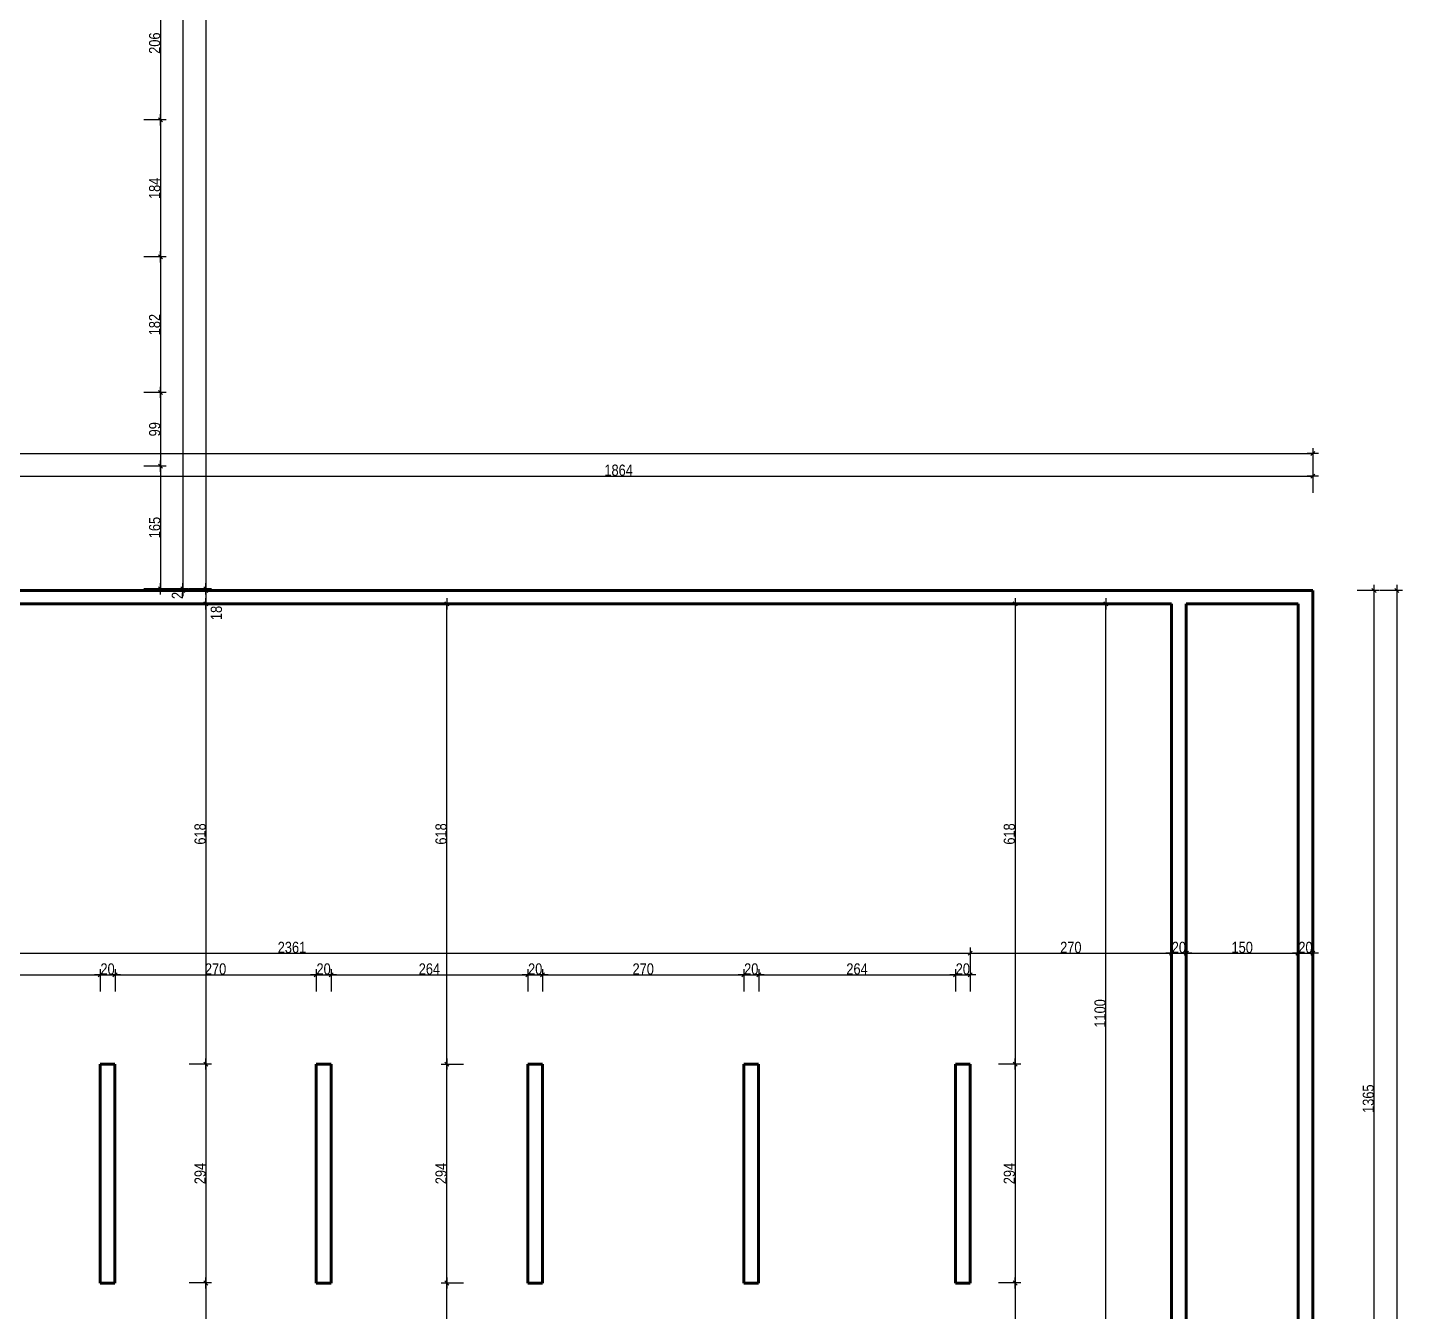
# Model space of a CAD drawing. Header units: centimetres. Extents: x -4990 to 114398, y -61489 to -12305.
# Drawn here: x 42560 to 44406, y -39986 to -38262 of the extents above; entities that cross this region are included whole.
import ezdxf

# ---------------------------------------------------------------- set-up
doc = ezdxf.new("R2010")
doc.units = ezdxf.units.CM
doc.header["$LTSCALE"] = 0.5
doc.layers.get('DEFPOINTS').update_dxf_attribs({"linetype": 'CONTINUOUS'})
doc.layers.add('01_cote_gen', color=4, linetype='CONTINUOUS')
doc.layers.add('AA_COTES', color=2, linetype='CONTINUOUS')
doc.layers.add('01_murs_coup', color=5, linetype='CONTINUOUS', lineweight=60)
doc.styles.add('STYLE2', font='ARIALN.TTF')
doc.dimstyles.new('JB50', dxfattribs={"dimscale": 0.1, "dimtxt": 150, "dimasz": 15, "dimexe": 0.1, "dimexo": 0.1, "dimgap": 0.09, "dimtad": 1, "dimdec": 1, "dimdsep": 46, "dimtxsty": 'STYLE2', "dimblk1": 'BOND_G', "dimblk2": 'BOND_D', "dimsah": 1, "dimcen": 1.5, "dimdle": 0.01, "dimse1": 1, "dimse2": 1, "dimclrd": 4, "dimclre": 2, "dimclrt": 6, "dimazin": 2, "dimtfac": 2.333333, "dimtdec": 1, "dimtix": 1, "dimtmove": 2, "dimatfit": 3, "dimldrblk": 'BOND_G', "dimfxl": 1, "dimtolj": 1, "dimtzin": 0, "dimarcsym": 0})

# ---------------------------------------------------------------- blocks, each defined once
blk = doc.blocks.new('BOND_G')
at = {"layer": 'AA_COTES', "color": 0}
for p, q in [((0, -5), (0, 15)), ((5, 0), (-5, 0)), ((1.8, 1.8), (-1.8, -1.8))]:
    blk.add_line(p, q, dxfattribs=at)
blk = doc.blocks.new('BOND_D')
at = {"layer": 'AA_COTES', "color": 0}
for p, q in [((5, 0), (-5, 0)), ((-1.8, -1.8), (1.8, 1.8)), ((0, 5), (0, -15))]:
    blk.add_line(p, q, dxfattribs=at)
blk = doc.blocks.new('*D2674')
at = {"layer": '01_cote_gen', "color": 4, "lineweight": -2, "transparency": 16777216}
blk.add_line((42799.9, -36329.1), (42799.9, -39014), dxfattribs=at)
at = {"layer": 'DEFPOINTS', "color": 0}
for p in [(42710.4, -36327.6), (42710.7, -39015.5), (42799.9, -39015.5)]:
    blk.add_point(p, dxfattribs=at)
at = {"layer": '01_cote_gen', "color": 4, "lineweight": -2, "transparency": 16777216, "xscale": 1.5, "yscale": 1.5, "zscale": 1.5}
for name, p, rotation in [('BOND_G', (42799.9, -36327.6), 90), ('BOND_D', (42799.9, -39015.5), 270)]:
    blk.add_blockref(name, p, dxfattribs=dict(at, rotation=rotation))
at = {"layer": '01_cote_gen', "color": 6, "transparency": 16777216, "insert": (42792.2, -37671.6), "char_height": 15, "attachment_point": 5, "rotation": 90, "style": 'STYLE2'}
blk.add_mtext('\\A1;2688', dxfattribs=at)
blk = doc.blocks.new('*D2716')
at = {"layer": '01_cote_gen', "color": 4, "lineweight": -2, "transparency": 16777216}
blk.add_line((42769.1, -36826.1), (42769.1, -39014), dxfattribs=at)
at = {"layer": 'DEFPOINTS', "color": 0}
for p in [(42729.9, -36824.6), (42710.5, -39015.5), (42769.1, -39015.5)]:
    blk.add_point(p, dxfattribs=at)
at = {"layer": '01_cote_gen', "color": 4, "lineweight": -2, "transparency": 16777216, "xscale": 1.5, "yscale": 1.5, "zscale": 1.5}
for name, p, rotation in [('BOND_G', (42769.1, -36824.6), 90), ('BOND_D', (42769.1, -39015.5), 270)]:
    blk.add_blockref(name, p, dxfattribs=dict(at, rotation=rotation))
at = {"layer": '01_cote_gen', "color": 6, "transparency": 16777216, "insert": (42761.5, -37920.1), "char_height": 15, "attachment_point": 5, "rotation": 90, "style": 'STYLE2'}
blk.add_mtext('\\A1;2191', dxfattribs=at)
blk = doc.blocks.new('*D2727')
at = {"layer": '01_cote_gen', "color": 4, "lineweight": -2, "transparency": 16777216}
blk.add_line((42738.9, -38181.1), (42738.9, -38384.1), dxfattribs=at)
at = {"layer": 'DEFPOINTS', "color": 0}
for p in [(42710.4, -38179.6), (42710.4, -38385.6), (42738.9, -38385.6)]:
    blk.add_point(p, dxfattribs=at)
at = {"layer": '01_cote_gen', "color": 4, "lineweight": -2, "transparency": 16777216, "xscale": 1.5, "yscale": 1.5, "zscale": 1.5}
for name, p, rotation in [('BOND_G', (42738.9, -38179.6), 90), ('BOND_D', (42738.9, -38385.6), 270)]:
    blk.add_blockref(name, p, dxfattribs=dict(at, rotation=rotation))
at = {"layer": '01_cote_gen', "color": 6, "transparency": 16777216, "insert": (42731.2, -38282.6), "char_height": 15, "attachment_point": 5, "rotation": 90, "style": 'STYLE2'}
blk.add_mtext('\\A1;206', dxfattribs=at)
blk = doc.blocks.new('*D2728')
at = {"layer": '01_cote_gen', "color": 4, "lineweight": -2, "transparency": 16777216}
blk.add_line((42738.9, -38387.1), (42738.9, -38568.1), dxfattribs=at)
at = {"layer": 'DEFPOINTS', "color": 0}
for p in [(42710.4, -38385.6), (42710.4, -38569.6), (42738.9, -38569.6)]:
    blk.add_point(p, dxfattribs=at)
at = {"layer": '01_cote_gen', "color": 4, "lineweight": -2, "transparency": 16777216, "xscale": 1.5, "yscale": 1.5, "zscale": 1.5}
for name, p, rotation in [('BOND_G', (42738.9, -38385.6), 90), ('BOND_D', (42738.9, -38569.6), 270)]:
    blk.add_blockref(name, p, dxfattribs=dict(at, rotation=rotation))
at = {"layer": '01_cote_gen', "color": 6, "transparency": 16777216, "insert": (42731.2, -38477.6), "char_height": 15, "attachment_point": 5, "rotation": 90, "style": 'STYLE2'}
blk.add_mtext('\\A1;184', dxfattribs=at)
blk = doc.blocks.new('*D2729')
at = {"layer": '01_cote_gen', "color": 4, "lineweight": -2, "transparency": 16777216}
blk.add_line((42738.9, -38571.1), (42738.9, -38750.1), dxfattribs=at)
at = {"layer": 'DEFPOINTS', "color": 0}
for p in [(42710.4, -38569.6), (42710.4, -38751.6), (42738.9, -38751.6)]:
    blk.add_point(p, dxfattribs=at)
at = {"layer": '01_cote_gen', "color": 4, "lineweight": -2, "transparency": 16777216, "xscale": 1.5, "yscale": 1.5, "zscale": 1.5}
for name, p, rotation in [('BOND_G', (42738.9, -38569.6), 90), ('BOND_D', (42738.9, -38751.6), 270)]:
    blk.add_blockref(name, p, dxfattribs=dict(at, rotation=rotation))
at = {"layer": '01_cote_gen', "color": 6, "transparency": 16777216, "insert": (42731.2, -38660.6), "char_height": 15, "attachment_point": 5, "rotation": 90, "style": 'STYLE2'}
blk.add_mtext('\\A1;182', dxfattribs=at)
blk = doc.blocks.new('*D2730')
at = {"layer": '01_cote_gen', "color": 4, "lineweight": -2, "transparency": 16777216}
blk.add_line((42738.9, -38753.1), (42738.9, -38849.1), dxfattribs=at)
at = {"layer": 'DEFPOINTS', "color": 0}
for p in [(42710.4, -38751.6), (42710.4, -38850.6), (42738.9, -38850.6)]:
    blk.add_point(p, dxfattribs=at)
at = {"layer": '01_cote_gen', "color": 4, "lineweight": -2, "transparency": 16777216, "xscale": 1.5, "yscale": 1.5, "zscale": 1.5}
for name, p, rotation in [('BOND_G', (42738.9, -38751.6), 90), ('BOND_D', (42738.9, -38850.6), 270)]:
    blk.add_blockref(name, p, dxfattribs=dict(at, rotation=rotation))
at = {"layer": '01_cote_gen', "color": 6, "transparency": 16777216, "insert": (42731.2, -38801.1), "char_height": 15, "attachment_point": 5, "rotation": 90, "style": 'STYLE2'}
blk.add_mtext('\\A1;99', dxfattribs=at)
blk = doc.blocks.new('*D2731')
at = {"layer": '01_cote_gen', "color": 4, "lineweight": -2, "transparency": 16777216}
blk.add_line((42738.9, -38852.1), (42738.9, -39014), dxfattribs=at)
at = {"layer": 'DEFPOINTS', "color": 0}
for p in [(42710.4, -38850.6), (42710.5, -39015.5), (42738.9, -39015.5)]:
    blk.add_point(p, dxfattribs=at)
at = {"layer": '01_cote_gen', "color": 4, "lineweight": -2, "transparency": 16777216, "xscale": 1.5, "yscale": 1.5, "zscale": 1.5}
for name, p, rotation in [('BOND_G', (42738.9, -38850.6), 90), ('BOND_D', (42738.9, -39015.5), 270)]:
    blk.add_blockref(name, p, dxfattribs=dict(at, rotation=rotation))
at = {"layer": '01_cote_gen', "color": 6, "transparency": 16777216, "insert": (42731.2, -38933.1), "char_height": 15, "attachment_point": 5, "rotation": 90, "style": 'STYLE2'}
blk.add_mtext('\\A1;165', dxfattribs=at)
blk = doc.blocks.new('*D2834')
at = {"layer": '01_cote_gen', "color": 4, "lineweight": -2, "transparency": 16777216}
blk.add_line((42423.4, -38863.9), (44284.3, -38863.9), dxfattribs=at)
at = {"layer": 'DEFPOINTS', "color": 0}
for p in [(44285.8, -38863.9), (42421.9, -38885.7), (44285.8, -39017.6)]:
    blk.add_point(p, dxfattribs=at)
at = {"layer": '01_cote_gen', "color": 4, "lineweight": -2, "transparency": 16777216, "xscale": 1.5, "yscale": 1.5, "zscale": 1.5, "rotation": 180}
blk.add_blockref('BOND_G', (42421.9, -38863.9), dxfattribs=at)
at = {"layer": '01_cote_gen', "color": 4, "lineweight": -2, "transparency": 16777216, "xscale": 1.5, "yscale": 1.5, "zscale": 1.5}
blk.add_blockref('BOND_D', (44285.8, -38863.9), dxfattribs=at)
at = {"layer": '01_cote_gen', "color": 6, "transparency": 16777216, "insert": (43353.9, -38856.2), "char_height": 15, "attachment_point": 5, "style": 'STYLE2'}
blk.add_mtext('\\A1;1864', dxfattribs=at)
blk = doc.blocks.new('*D2835')
at = {"layer": '01_cote_gen', "color": 4, "lineweight": -2, "transparency": 16777216}
blk.add_line((39963.4, -38833.8), (44284.3, -38833.8), dxfattribs=at)
at = {"layer": 'DEFPOINTS', "color": 0}
for p in [(44285.8, -38833.8), (39961.9, -38856.4), (44285.8, -38856.4)]:
    blk.add_point(p, dxfattribs=at)
at = {"layer": '01_cote_gen', "color": 4, "lineweight": -2, "transparency": 16777216, "xscale": 1.5, "yscale": 1.5, "zscale": 1.5, "rotation": 180}
blk.add_blockref('BOND_G', (39961.9, -38833.8), dxfattribs=at)
at = {"layer": '01_cote_gen', "color": 4, "lineweight": -2, "transparency": 16777216, "xscale": 1.5, "yscale": 1.5, "zscale": 1.5}
blk.add_blockref('BOND_D', (44285.8, -38833.8), dxfattribs=at)
at = {"layer": '01_cote_gen', "color": 6, "transparency": 16777216, "insert": (42123.9, -38826.1), "char_height": 15, "attachment_point": 5, "style": 'STYLE2'}
blk.add_mtext('\\A1;4324', dxfattribs=at)
blk = doc.blocks.new('*D2854')
at = {"layer": '01_cote_gen', "color": 4, "lineweight": -2, "transparency": 16777216}
blk.add_line((42389.4, -39533.7), (42656.4, -39533.7), dxfattribs=at)
at = {"layer": 'DEFPOINTS', "color": 0}
for p in [(42657.9, -39533.7), (42387.9, -39554.8), (42657.9, -39555.6)]:
    blk.add_point(p, dxfattribs=at)
at = {"layer": '01_cote_gen', "color": 4, "lineweight": -2, "transparency": 16777216, "xscale": 1.5, "yscale": 1.5, "zscale": 1.5, "rotation": 180}
blk.add_blockref('BOND_G', (42387.9, -39533.7), dxfattribs=at)
at = {"layer": '01_cote_gen', "color": 4, "lineweight": -2, "transparency": 16777216, "xscale": 1.5, "yscale": 1.5, "zscale": 1.5}
blk.add_blockref('BOND_D', (42657.9, -39533.7), dxfattribs=at)
at = {"layer": '01_cote_gen', "color": 6, "transparency": 16777216, "insert": (42522.9, -39526), "char_height": 15, "attachment_point": 5, "style": 'STYLE2'}
blk.add_mtext('\\A1;270', dxfattribs=at)
blk = doc.blocks.new('*D2855')
at = {"layer": '01_cote_gen', "color": 4, "lineweight": -2, "transparency": 16777216}
blk.add_line((42659.4, -39533.7), (42676.4, -39533.7), dxfattribs=at)
at = {"layer": 'DEFPOINTS', "color": 0}
for p in [(42677.9, -39533.7), (42657.9, -39555.6), (42677.9, -39555.6)]:
    blk.add_point(p, dxfattribs=at)
at = {"layer": '01_cote_gen', "color": 4, "lineweight": -2, "transparency": 16777216, "xscale": 1.5, "yscale": 1.5, "zscale": 1.5, "rotation": 180}
blk.add_blockref('BOND_G', (42657.9, -39533.7), dxfattribs=at)
at = {"layer": '01_cote_gen', "color": 4, "lineweight": -2, "transparency": 16777216, "xscale": 1.5, "yscale": 1.5, "zscale": 1.5}
blk.add_blockref('BOND_D', (42677.9, -39533.7), dxfattribs=at)
at = {"layer": '01_cote_gen', "color": 6, "transparency": 16777216, "insert": (42667.9, -39526), "char_height": 15, "attachment_point": 5, "style": 'STYLE2'}
blk.add_mtext('\\A1;20', dxfattribs=at)
blk = doc.blocks.new('*D2856')
at = {"layer": '01_cote_gen', "color": 4, "lineweight": -2, "transparency": 16777216}
blk.add_line((42679.4, -39533.7), (42946.4, -39533.7), dxfattribs=at)
at = {"layer": 'DEFPOINTS', "color": 0}
for p in [(42947.9, -39533.7), (42677.9, -39555.6), (42947.9, -39555.6)]:
    blk.add_point(p, dxfattribs=at)
at = {"layer": '01_cote_gen', "color": 4, "lineweight": -2, "transparency": 16777216, "xscale": 1.5, "yscale": 1.5, "zscale": 1.5, "rotation": 180}
blk.add_blockref('BOND_G', (42677.9, -39533.7), dxfattribs=at)
at = {"layer": '01_cote_gen', "color": 4, "lineweight": -2, "transparency": 16777216, "xscale": 1.5, "yscale": 1.5, "zscale": 1.5}
blk.add_blockref('BOND_D', (42947.9, -39533.7), dxfattribs=at)
at = {"layer": '01_cote_gen', "color": 6, "transparency": 16777216, "insert": (42812.9, -39526), "char_height": 15, "attachment_point": 5, "style": 'STYLE2'}
blk.add_mtext('\\A1;270', dxfattribs=at)
blk = doc.blocks.new('*D2857')
at = {"layer": '01_cote_gen', "color": 4, "lineweight": -2, "transparency": 16777216}
blk.add_line((42949.4, -39533.7), (42966.4, -39533.7), dxfattribs=at)
at = {"layer": 'DEFPOINTS', "color": 0}
for p in [(42967.9, -39533.7), (42947.9, -39555.6), (42967.9, -39555.1)]:
    blk.add_point(p, dxfattribs=at)
at = {"layer": '01_cote_gen', "color": 4, "lineweight": -2, "transparency": 16777216, "xscale": 1.5, "yscale": 1.5, "zscale": 1.5, "rotation": 180}
blk.add_blockref('BOND_G', (42947.9, -39533.7), dxfattribs=at)
at = {"layer": '01_cote_gen', "color": 4, "lineweight": -2, "transparency": 16777216, "xscale": 1.5, "yscale": 1.5, "zscale": 1.5}
blk.add_blockref('BOND_D', (42967.9, -39533.7), dxfattribs=at)
at = {"layer": '01_cote_gen', "color": 6, "transparency": 16777216, "insert": (42957.9, -39526), "char_height": 15, "attachment_point": 5, "style": 'STYLE2'}
blk.add_mtext('\\A1;20', dxfattribs=at)
blk = doc.blocks.new('*D2858')
at = {"layer": '01_cote_gen', "color": 4, "lineweight": -2, "transparency": 16777216}
blk.add_line((42969.4, -39533.7), (43230.4, -39533.7), dxfattribs=at)
at = {"layer": 'DEFPOINTS', "color": 0}
for p in [(43231.9, -39533.7), (42967.9, -39555.1), (43231.9, -39554.9)]:
    blk.add_point(p, dxfattribs=at)
at = {"layer": '01_cote_gen', "color": 4, "lineweight": -2, "transparency": 16777216, "xscale": 1.5, "yscale": 1.5, "zscale": 1.5, "rotation": 180}
blk.add_blockref('BOND_G', (42967.9, -39533.7), dxfattribs=at)
at = {"layer": '01_cote_gen', "color": 4, "lineweight": -2, "transparency": 16777216, "xscale": 1.5, "yscale": 1.5, "zscale": 1.5}
blk.add_blockref('BOND_D', (43231.9, -39533.7), dxfattribs=at)
at = {"layer": '01_cote_gen', "color": 6, "transparency": 16777216, "insert": (43099.9, -39526), "char_height": 15, "attachment_point": 5, "style": 'STYLE2'}
blk.add_mtext('\\A1;264', dxfattribs=at)
blk = doc.blocks.new('*D2859')
at = {"layer": '01_cote_gen', "color": 4, "lineweight": -2, "transparency": 16777216}
blk.add_line((43233.4, -39533.7), (43250.4, -39533.7), dxfattribs=at)
at = {"layer": 'DEFPOINTS', "color": 0}
for p in [(43251.9, -39533.7), (43231.9, -39554.9), (43251.9, -39554.9)]:
    blk.add_point(p, dxfattribs=at)
at = {"layer": '01_cote_gen', "color": 4, "lineweight": -2, "transparency": 16777216, "xscale": 1.5, "yscale": 1.5, "zscale": 1.5, "rotation": 180}
blk.add_blockref('BOND_G', (43231.9, -39533.7), dxfattribs=at)
at = {"layer": '01_cote_gen', "color": 4, "lineweight": -2, "transparency": 16777216, "xscale": 1.5, "yscale": 1.5, "zscale": 1.5}
blk.add_blockref('BOND_D', (43251.9, -39533.7), dxfattribs=at)
at = {"layer": '01_cote_gen', "color": 6, "transparency": 16777216, "insert": (43241.9, -39526), "char_height": 15, "attachment_point": 5, "style": 'STYLE2'}
blk.add_mtext('\\A1;20', dxfattribs=at)
blk = doc.blocks.new('*D2860')
at = {"layer": '01_cote_gen', "color": 4, "lineweight": -2, "transparency": 16777216}
blk.add_line((43253.4, -39533.7), (43520.4, -39533.7), dxfattribs=at)
at = {"layer": 'DEFPOINTS', "color": 0}
for p in [(43521.9, -39533.7), (43251.9, -39554.9), (43521.9, -39555.1)]:
    blk.add_point(p, dxfattribs=at)
at = {"layer": '01_cote_gen', "color": 4, "lineweight": -2, "transparency": 16777216, "xscale": 1.5, "yscale": 1.5, "zscale": 1.5, "rotation": 180}
blk.add_blockref('BOND_G', (43251.9, -39533.7), dxfattribs=at)
at = {"layer": '01_cote_gen', "color": 4, "lineweight": -2, "transparency": 16777216, "xscale": 1.5, "yscale": 1.5, "zscale": 1.5}
blk.add_blockref('BOND_D', (43521.9, -39533.7), dxfattribs=at)
at = {"layer": '01_cote_gen', "color": 6, "transparency": 16777216, "insert": (43386.9, -39526), "char_height": 15, "attachment_point": 5, "style": 'STYLE2'}
blk.add_mtext('\\A1;270', dxfattribs=at)
blk = doc.blocks.new('*D2861')
at = {"layer": '01_cote_gen', "color": 4, "lineweight": -2, "transparency": 16777216}
blk.add_line((43523.4, -39533.7), (43540.4, -39533.7), dxfattribs=at)
at = {"layer": 'DEFPOINTS', "color": 0}
for p in [(43541.9, -39533.7), (43521.9, -39555.1), (43541.9, -39555.1)]:
    blk.add_point(p, dxfattribs=at)
at = {"layer": '01_cote_gen', "color": 4, "lineweight": -2, "transparency": 16777216, "xscale": 1.5, "yscale": 1.5, "zscale": 1.5, "rotation": 180}
blk.add_blockref('BOND_G', (43521.9, -39533.7), dxfattribs=at)
at = {"layer": '01_cote_gen', "color": 4, "lineweight": -2, "transparency": 16777216, "xscale": 1.5, "yscale": 1.5, "zscale": 1.5}
blk.add_blockref('BOND_D', (43541.9, -39533.7), dxfattribs=at)
at = {"layer": '01_cote_gen', "color": 6, "transparency": 16777216, "insert": (43531.9, -39526), "char_height": 15, "attachment_point": 5, "style": 'STYLE2'}
blk.add_mtext('\\A1;20', dxfattribs=at)
blk = doc.blocks.new('*D2862')
at = {"layer": '01_cote_gen', "color": 4, "lineweight": -2, "transparency": 16777216}
blk.add_line((43543.4, -39533.7), (43804.4, -39533.7), dxfattribs=at)
at = {"layer": 'DEFPOINTS', "color": 0}
for p in [(43805.9, -39533.7), (43541.9, -39555.1), (43805.9, -39555.2)]:
    blk.add_point(p, dxfattribs=at)
at = {"layer": '01_cote_gen', "color": 4, "lineweight": -2, "transparency": 16777216, "xscale": 1.5, "yscale": 1.5, "zscale": 1.5, "rotation": 180}
blk.add_blockref('BOND_G', (43541.9, -39533.7), dxfattribs=at)
at = {"layer": '01_cote_gen', "color": 4, "lineweight": -2, "transparency": 16777216, "xscale": 1.5, "yscale": 1.5, "zscale": 1.5}
blk.add_blockref('BOND_D', (43805.9, -39533.7), dxfattribs=at)
at = {"layer": '01_cote_gen', "color": 6, "transparency": 16777216, "insert": (43673.9, -39526), "char_height": 15, "attachment_point": 5, "style": 'STYLE2'}
blk.add_mtext('\\A1;264', dxfattribs=at)
blk = doc.blocks.new('*D2863')
at = {"layer": '01_cote_gen', "color": 4, "lineweight": -2, "transparency": 16777216}
blk.add_line((43807.4, -39533.7), (43824.4, -39533.7), dxfattribs=at)
at = {"layer": 'DEFPOINTS', "color": 0}
for p in [(43825.9, -39533.7), (43805.9, -39555.2), (43825.9, -39555.2)]:
    blk.add_point(p, dxfattribs=at)
at = {"layer": '01_cote_gen', "color": 4, "lineweight": -2, "transparency": 16777216, "xscale": 1.5, "yscale": 1.5, "zscale": 1.5, "rotation": 180}
blk.add_blockref('BOND_G', (43805.9, -39533.7), dxfattribs=at)
at = {"layer": '01_cote_gen', "color": 4, "lineweight": -2, "transparency": 16777216, "xscale": 1.5, "yscale": 1.5, "zscale": 1.5}
blk.add_blockref('BOND_D', (43825.9, -39533.7), dxfattribs=at)
at = {"layer": '01_cote_gen', "color": 6, "transparency": 16777216, "insert": (43815.9, -39526), "char_height": 15, "attachment_point": 5, "style": 'STYLE2'}
blk.add_mtext('\\A1;20', dxfattribs=at)
blk = doc.blocks.new('*D2864')
at = {"layer": '01_cote_gen', "color": 4, "lineweight": -2, "transparency": 16777216}
blk.add_line((43827.4, -39504.7), (44094.4, -39504.7), dxfattribs=at)
at = {"layer": 'DEFPOINTS', "color": 0}
for p in [(44095.9, -39504.7), (44095.9, -39544.2), (43825.9, -39653.4)]:
    blk.add_point(p, dxfattribs=at)
at = {"layer": '01_cote_gen', "color": 4, "lineweight": -2, "transparency": 16777216, "xscale": 1.5, "yscale": 1.5, "zscale": 1.5, "rotation": 180}
blk.add_blockref('BOND_G', (43825.9, -39504.7), dxfattribs=at)
at = {"layer": '01_cote_gen', "color": 4, "lineweight": -2, "transparency": 16777216, "xscale": 1.5, "yscale": 1.5, "zscale": 1.5}
blk.add_blockref('BOND_D', (44095.9, -39504.7), dxfattribs=at)
at = {"layer": '01_cote_gen', "color": 6, "transparency": 16777216, "insert": (43960.9, -39497), "char_height": 15, "attachment_point": 5, "style": 'STYLE2'}
blk.add_mtext('\\A1;270', dxfattribs=at)
blk = doc.blocks.new('*D2865')
at = {"layer": '01_cote_gen', "color": 4, "lineweight": -2, "transparency": 16777216}
blk.add_line((44097.4, -39504.7), (44114.4, -39504.7), dxfattribs=at)
at = {"layer": 'DEFPOINTS', "color": 0}
for p in [(44115.9, -39504.7), (44095.9, -39544.2), (44115.9, -39544.2)]:
    blk.add_point(p, dxfattribs=at)
at = {"layer": '01_cote_gen', "color": 4, "lineweight": -2, "transparency": 16777216, "xscale": 1.5, "yscale": 1.5, "zscale": 1.5, "rotation": 180}
blk.add_blockref('BOND_G', (44095.9, -39504.7), dxfattribs=at)
at = {"layer": '01_cote_gen', "color": 4, "lineweight": -2, "transparency": 16777216, "xscale": 1.5, "yscale": 1.5, "zscale": 1.5}
blk.add_blockref('BOND_D', (44115.9, -39504.7), dxfattribs=at)
at = {"layer": '01_cote_gen', "color": 6, "transparency": 16777216, "insert": (44105.9, -39497), "char_height": 15, "attachment_point": 5, "style": 'STYLE2'}
blk.add_mtext('\\A1;20', dxfattribs=at)
blk = doc.blocks.new('*D2866')
at = {"layer": '01_cote_gen', "color": 4, "lineweight": -2, "transparency": 16777216}
blk.add_line((44117.4, -39504.7), (44264.3, -39504.7), dxfattribs=at)
at = {"layer": 'DEFPOINTS', "color": 0}
for p in [(44265.8, -39504.7), (44115.9, -39544.2), (44265.8, -39544.2)]:
    blk.add_point(p, dxfattribs=at)
at = {"layer": '01_cote_gen', "color": 4, "lineweight": -2, "transparency": 16777216, "xscale": 1.5, "yscale": 1.5, "zscale": 1.5, "rotation": 180}
blk.add_blockref('BOND_G', (44115.9, -39504.7), dxfattribs=at)
at = {"layer": '01_cote_gen', "color": 4, "lineweight": -2, "transparency": 16777216, "xscale": 1.5, "yscale": 1.5, "zscale": 1.5}
blk.add_blockref('BOND_D', (44265.8, -39504.7), dxfattribs=at)
at = {"layer": '01_cote_gen', "color": 6, "transparency": 16777216, "insert": (44190.9, -39497), "char_height": 15, "attachment_point": 5, "style": 'STYLE2'}
blk.add_mtext('\\A1;150', dxfattribs=at)
blk = doc.blocks.new('*D2867')
at = {"layer": '01_cote_gen', "color": 4, "lineweight": -2, "transparency": 16777216}
blk.add_line((44267.3, -39504.7), (44284.3, -39504.7), dxfattribs=at)
at = {"layer": 'DEFPOINTS', "color": 0}
for p in [(44285.8, -39504.7), (44265.8, -39544.2), (44285.8, -39544.2)]:
    blk.add_point(p, dxfattribs=at)
at = {"layer": '01_cote_gen', "color": 4, "lineweight": -2, "transparency": 16777216, "xscale": 1.5, "yscale": 1.5, "zscale": 1.5, "rotation": 180}
blk.add_blockref('BOND_G', (44265.8, -39504.7), dxfattribs=at)
at = {"layer": '01_cote_gen', "color": 4, "lineweight": -2, "transparency": 16777216, "xscale": 1.5, "yscale": 1.5, "zscale": 1.5}
blk.add_blockref('BOND_D', (44285.8, -39504.7), dxfattribs=at)
at = {"layer": '01_cote_gen', "color": 6, "transparency": 16777216, "insert": (44275.8, -39497), "char_height": 15, "attachment_point": 5, "style": 'STYLE2'}
blk.add_mtext('\\A1;20', dxfattribs=at)
blk = doc.blocks.new('*D2871')
at = {"layer": '01_cote_gen', "color": 4, "lineweight": -2, "transparency": 16777216}
blk.add_line((41736.4, -39504.7), (44094.4, -39504.7), dxfattribs=at)
at = {"layer": 'DEFPOINTS', "color": 0}
for p in [(41734.9, -39465.9), (44095.9, -39465.9), (44095.9, -39504.7)]:
    blk.add_point(p, dxfattribs=at)
at = {"layer": '01_cote_gen', "color": 4, "lineweight": -2, "transparency": 16777216, "xscale": 1.5, "yscale": 1.5, "zscale": 1.5, "rotation": 180}
blk.add_blockref('BOND_G', (41734.9, -39504.7), dxfattribs=at)
at = {"layer": '01_cote_gen', "color": 4, "lineweight": -2, "transparency": 16777216, "xscale": 1.5, "yscale": 1.5, "zscale": 1.5}
blk.add_blockref('BOND_D', (44095.9, -39504.7), dxfattribs=at)
at = {"layer": '01_cote_gen', "color": 6, "transparency": 16777216, "insert": (42915.4, -39497), "char_height": 15, "attachment_point": 5, "style": 'STYLE2'}
blk.add_mtext('\\A1;2361', dxfattribs=at)
blk = doc.blocks.new('*D2968')
at = {"layer": '01_cote_gen', "color": 4, "lineweight": -2, "transparency": 16777216}
blk.add_line((44367.8, -39019.1), (44367.8, -40381.1), dxfattribs=at)
at = {"layer": 'DEFPOINTS', "color": 0}
for p in [(44285.8, -39017.6), (44285.8, -40382.6), (44367.8, -40382.6)]:
    blk.add_point(p, dxfattribs=at)
at = {"layer": '01_cote_gen', "color": 4, "lineweight": -2, "transparency": 16777216, "xscale": 1.5, "yscale": 1.5, "zscale": 1.5}
for name, p, rotation in [('BOND_G', (44367.8, -39017.6), 90), ('BOND_D', (44367.8, -40382.6), 270)]:
    blk.add_blockref(name, p, dxfattribs=dict(at, rotation=rotation))
at = {"layer": '01_cote_gen', "color": 6, "transparency": 16777216, "insert": (44360.2, -39700.1), "char_height": 15, "attachment_point": 5, "rotation": 90, "style": 'STYLE2'}
blk.add_mtext('\\A1;1365', dxfattribs=at)
blk = doc.blocks.new('*D2970')
at = {"layer": '01_cote_gen', "color": 4, "lineweight": -2, "transparency": 16777216}
blk.add_line((44398.6, -39019.1), (44398.6, -41232.1), dxfattribs=at)
at = {"layer": 'DEFPOINTS', "color": 0}
for p in [(44196.2, -39017.6), (44345.3, -41233.6), (44398.6, -41233.6)]:
    blk.add_point(p, dxfattribs=at)
at = {"layer": '01_cote_gen', "color": 4, "lineweight": -2, "transparency": 16777216, "xscale": 1.5, "yscale": 1.5, "zscale": 1.5}
for name, p, rotation in [('BOND_G', (44398.6, -39017.6), 90), ('BOND_D', (44398.6, -41233.6), 270)]:
    blk.add_blockref(name, p, dxfattribs=dict(at, rotation=rotation))
at = {"layer": '01_cote_gen', "color": 6, "transparency": 16777216, "insert": (44390.9, -40125.6), "char_height": 15, "attachment_point": 5, "rotation": 90, "style": 'STYLE2'}
blk.add_mtext('\\A1;2216', dxfattribs=at)
blk = doc.blocks.new('*D3021')
at = {"layer": '01_cote_gen', "color": 4, "lineweight": -2, "transparency": 16777216}
blk.add_line((42799.9, -39019.1), (42799.9, -39034.1), dxfattribs=at)
at = {"layer": 'DEFPOINTS', "color": 0}
for p in [(42910.8, -39017.6), (42799.9, -39035.6), (42910.8, -39035.6)]:
    blk.add_point(p, dxfattribs=at)
at = {"layer": '01_cote_gen', "color": 4, "lineweight": -2, "transparency": 16777216, "xscale": 1.5, "yscale": 1.5, "zscale": 1.5}
for name, p, rotation in [('BOND_G', (42799.9, -39017.6), 90), ('BOND_D', (42799.9, -39035.6), 270)]:
    blk.add_blockref(name, p, dxfattribs=dict(at, rotation=rotation))
at = {"layer": '01_cote_gen', "color": 6, "transparency": 16777216, "insert": (42814, -39047.8), "char_height": 15, "attachment_point": 5, "rotation": 90, "style": 'STYLE2'}
blk.add_mtext('\\A1;18', dxfattribs=at)
blk = doc.blocks.new('*D3022')
at = {"layer": '01_cote_gen', "color": 4, "lineweight": -2, "transparency": 16777216}
for p, q in [((42769.1, -39014.1), (42769.1, -39012.6)), ((42769.1, -39015.6), (42769.1, -39017.6)), ((42769.1, -39019.1), (42769.1, -39020.6))]:
    blk.add_line(p, q, dxfattribs=at)
at = {"layer": 'DEFPOINTS', "color": 0}
for p in [(42421.9, -39015.6), (42421.9, -39017.6), (42769.1, -39017.6)]:
    blk.add_point(p, dxfattribs=at)
at = {"layer": '01_cote_gen', "color": 4, "lineweight": -2, "transparency": 16777216, "xscale": 1.5, "yscale": 1.5, "zscale": 1.5}
for name, p, rotation in [('BOND_G', (42769.1, -39015.6), 270), ('BOND_D', (42769.1, -39017.6), 90)]:
    blk.add_blockref(name, p, dxfattribs=dict(at, rotation=rotation))
at = {"layer": '01_cote_gen', "color": 6, "transparency": 16777216, "insert": (42761.6, -39024.3), "char_height": 15, "attachment_point": 5, "rotation": 90, "style": 'STYLE2'}
blk.add_mtext('\\A1;2', dxfattribs=at)
blk = doc.blocks.new('*D3023')
at = {"layer": '01_cote_gen', "color": 4, "lineweight": -2, "transparency": 16777216}
blk.add_line((42799.9, -39037.1), (42799.9, -39652.1), dxfattribs=at)
at = {"layer": 'DEFPOINTS', "color": 0}
for p in [(42777.4, -39035.6), (42677.9, -39653.6), (42799.9, -39653.6)]:
    blk.add_point(p, dxfattribs=at)
at = {"layer": '01_cote_gen', "color": 4, "lineweight": -2, "transparency": 16777216, "xscale": 1.5, "yscale": 1.5, "zscale": 1.5}
for name, p, rotation in [('BOND_G', (42799.9, -39035.6), 90), ('BOND_D', (42799.9, -39653.6), 270)]:
    blk.add_blockref(name, p, dxfattribs=dict(at, rotation=rotation))
at = {"layer": '01_cote_gen', "color": 6, "transparency": 16777216, "insert": (42792.2, -39344.6), "char_height": 15, "attachment_point": 5, "rotation": 90, "style": 'STYLE2'}
blk.add_mtext('\\A1;618', dxfattribs=at)
blk = doc.blocks.new('*D3024')
at = {"layer": '01_cote_gen', "color": 4, "lineweight": -2, "transparency": 16777216}
blk.add_line((42799.9, -39655.1), (42799.9, -39946.1), dxfattribs=at)
at = {"layer": 'DEFPOINTS', "color": 0}
for p in [(42677.9, -39653.6), (42677.9, -39947.6), (42799.9, -39947.6)]:
    blk.add_point(p, dxfattribs=at)
at = {"layer": '01_cote_gen', "color": 4, "lineweight": -2, "transparency": 16777216, "xscale": 1.5, "yscale": 1.5, "zscale": 1.5}
for name, p, rotation in [('BOND_G', (42799.9, -39653.6), 90), ('BOND_D', (42799.9, -39947.6), 270)]:
    blk.add_blockref(name, p, dxfattribs=dict(at, rotation=rotation))
at = {"layer": '01_cote_gen', "color": 6, "transparency": 16777216, "insert": (42792.2, -39800.6), "char_height": 15, "attachment_point": 5, "rotation": 90, "style": 'STYLE2'}
blk.add_mtext('\\A1;294', dxfattribs=at)
blk = doc.blocks.new('*D3025')
at = {"layer": '01_cote_gen', "color": 4, "lineweight": -2, "transparency": 16777216}
blk.add_line((42799.9, -39949.1), (42799.9, -40503.1), dxfattribs=at)
at = {"layer": 'DEFPOINTS', "color": 0}
for p in [(42777.4, -39947.6), (42625.9, -40504.6), (42799.9, -40504.6)]:
    blk.add_point(p, dxfattribs=at)
at = {"layer": '01_cote_gen', "color": 4, "lineweight": -2, "transparency": 16777216, "xscale": 1.5, "yscale": 1.5, "zscale": 1.5}
for name, p, rotation in [('BOND_G', (42799.9, -39947.6), 90), ('BOND_D', (42799.9, -40504.6), 270)]:
    blk.add_blockref(name, p, dxfattribs=dict(at, rotation=rotation))
at = {"layer": '01_cote_gen', "color": 6, "transparency": 16777216, "insert": (42792.2, -40226.1), "char_height": 15, "attachment_point": 5, "rotation": 90, "style": 'STYLE2'}
blk.add_mtext('\\A1;557', dxfattribs=at)
blk = doc.blocks.new('*D3029')
at = {"layer": '01_cote_gen', "color": 4, "lineweight": -2, "transparency": 16777216}
blk.add_line((43123.2, -40503.1), (43123.2, -39949.1), dxfattribs=at)
at = {"layer": 'DEFPOINTS', "color": 0}
for p in [(43123.2, -39947.6), (43231.9, -39947.6), (43145.7, -40504.6)]:
    blk.add_point(p, dxfattribs=at)
at = {"layer": '01_cote_gen', "color": 4, "lineweight": -2, "transparency": 16777216, "xscale": 1.5, "yscale": 1.5, "zscale": 1.5}
for name, p, rotation in [('BOND_D', (43123.2, -39947.6), 90), ('BOND_G', (43123.2, -40504.6), 270)]:
    blk.add_blockref(name, p, dxfattribs=dict(at, rotation=rotation))
at = {"layer": '01_cote_gen', "color": 6, "transparency": 16777216, "insert": (43115.6, -40226.1), "char_height": 15, "attachment_point": 5, "rotation": 90, "style": 'STYLE2'}
blk.add_mtext('\\A1;557', dxfattribs=at)
blk = doc.blocks.new('*D3030')
at = {"layer": '01_cote_gen', "color": 4, "lineweight": -2, "transparency": 16777216}
blk.add_line((43123.2, -39946.1), (43123.2, -39655.1), dxfattribs=at)
at = {"layer": 'DEFPOINTS', "color": 0}
for p in [(43123.2, -39653.6), (43231.9, -39653.6), (43231.9, -39947.6)]:
    blk.add_point(p, dxfattribs=at)
at = {"layer": '01_cote_gen', "color": 4, "lineweight": -2, "transparency": 16777216, "xscale": 1.5, "yscale": 1.5, "zscale": 1.5}
for name, p, rotation in [('BOND_D', (43123.2, -39653.6), 90), ('BOND_G', (43123.2, -39947.6), 270)]:
    blk.add_blockref(name, p, dxfattribs=dict(at, rotation=rotation))
at = {"layer": '01_cote_gen', "color": 6, "transparency": 16777216, "insert": (43115.6, -39800.6), "char_height": 15, "attachment_point": 5, "rotation": 90, "style": 'STYLE2'}
blk.add_mtext('\\A1;294', dxfattribs=at)
blk = doc.blocks.new('*D3031')
at = {"layer": '01_cote_gen', "color": 4, "lineweight": -2, "transparency": 16777216}
blk.add_line((43123.2, -39652.1), (43123.2, -39037.1), dxfattribs=at)
at = {"layer": 'DEFPOINTS', "color": 0}
for p in [(43123.2, -39035.6), (43182.8, -39035.6), (43231.9, -39653.6)]:
    blk.add_point(p, dxfattribs=at)
at = {"layer": '01_cote_gen', "color": 4, "lineweight": -2, "transparency": 16777216, "xscale": 1.5, "yscale": 1.5, "zscale": 1.5}
for name, p, rotation in [('BOND_D', (43123.2, -39035.6), 90), ('BOND_G', (43123.2, -39653.6), 270)]:
    blk.add_blockref(name, p, dxfattribs=dict(at, rotation=rotation))
at = {"layer": '01_cote_gen', "color": 6, "transparency": 16777216, "insert": (43115.6, -39344.6), "char_height": 15, "attachment_point": 5, "rotation": 90, "style": 'STYLE2'}
blk.add_mtext('\\A1;618', dxfattribs=at)
blk = doc.blocks.new('*D3032')
at = {"layer": '01_cote_gen', "color": 4, "lineweight": -2, "transparency": 16777216}
blk.add_line((43886.1, -39037.1), (43886.1, -39652.1), dxfattribs=at)
at = {"layer": 'DEFPOINTS', "color": 0}
for p in [(43872.6, -39035.6), (43825.9, -39653.6), (43886.1, -39653.6)]:
    blk.add_point(p, dxfattribs=at)
at = {"layer": '01_cote_gen', "color": 4, "lineweight": -2, "transparency": 16777216, "xscale": 1.5, "yscale": 1.5, "zscale": 1.5}
for name, p, rotation in [('BOND_G', (43886.1, -39035.6), 90), ('BOND_D', (43886.1, -39653.6), 270)]:
    blk.add_blockref(name, p, dxfattribs=dict(at, rotation=rotation))
at = {"layer": '01_cote_gen', "color": 6, "transparency": 16777216, "insert": (43878.4, -39344.6), "char_height": 15, "attachment_point": 5, "rotation": 90, "style": 'STYLE2'}
blk.add_mtext('\\A1;618', dxfattribs=at)
blk = doc.blocks.new('*D3033')
at = {"layer": '01_cote_gen', "color": 4, "lineweight": -2, "transparency": 16777216}
blk.add_line((43886.1, -39655.1), (43886.1, -39946.1), dxfattribs=at)
at = {"layer": 'DEFPOINTS', "color": 0}
for p in [(43825.9, -39653.6), (43825.9, -39947.6), (43886.1, -39947.6)]:
    blk.add_point(p, dxfattribs=at)
at = {"layer": '01_cote_gen', "color": 4, "lineweight": -2, "transparency": 16777216, "xscale": 1.5, "yscale": 1.5, "zscale": 1.5}
for name, p, rotation in [('BOND_G', (43886.1, -39653.6), 90), ('BOND_D', (43886.1, -39947.6), 270)]:
    blk.add_blockref(name, p, dxfattribs=dict(at, rotation=rotation))
at = {"layer": '01_cote_gen', "color": 6, "transparency": 16777216, "insert": (43878.4, -39800.6), "char_height": 15, "attachment_point": 5, "rotation": 90, "style": 'STYLE2'}
blk.add_mtext('\\A1;294', dxfattribs=at)
blk = doc.blocks.new('*D3034')
at = {"layer": '01_cote_gen', "color": 4, "lineweight": -2, "transparency": 16777216}
blk.add_line((43886.1, -39949.1), (43886.1, -40503.1), dxfattribs=at)
at = {"layer": 'DEFPOINTS', "color": 0}
for p in [(43825.9, -39947.6), (43825.9, -40504.6), (43886.1, -40504.6)]:
    blk.add_point(p, dxfattribs=at)
at = {"layer": '01_cote_gen', "color": 4, "lineweight": -2, "transparency": 16777216, "xscale": 1.5, "yscale": 1.5, "zscale": 1.5}
for name, p, rotation in [('BOND_G', (43886.1, -39947.6), 90), ('BOND_D', (43886.1, -40504.6), 270)]:
    blk.add_blockref(name, p, dxfattribs=dict(at, rotation=rotation))
at = {"layer": '01_cote_gen', "color": 6, "transparency": 16777216, "insert": (43878.5, -40226.1), "char_height": 15, "attachment_point": 5, "rotation": 90, "style": 'STYLE2'}
blk.add_mtext('\\A1;557', dxfattribs=at)
blk = doc.blocks.new('*D3040')
at = {"layer": '01_cote_gen', "color": 4, "lineweight": -2, "transparency": 16777216}
blk.add_line((44007.9, -40134.1), (44007.9, -39037.1), dxfattribs=at)
at = {"layer": 'DEFPOINTS', "color": 0}
for p in [(44007.9, -39035.6), (44095.9, -39035.6), (44115.9, -40135.6)]:
    blk.add_point(p, dxfattribs=at)
at = {"layer": '01_cote_gen', "color": 4, "lineweight": -2, "transparency": 16777216, "xscale": 1.5, "yscale": 1.5, "zscale": 1.5}
for name, p, rotation in [('BOND_D', (44007.9, -39035.6), 90), ('BOND_G', (44007.9, -40135.6), 270)]:
    blk.add_blockref(name, p, dxfattribs=dict(at, rotation=rotation))
at = {"layer": '01_cote_gen', "color": 6, "transparency": 16777216, "insert": (44000.2, -39585.6), "char_height": 15, "attachment_point": 5, "rotation": 90, "style": 'STYLE2'}
blk.add_mtext('\\A1;1100', dxfattribs=at)

msp = doc.modelspace()

# ---------------------------------------------------------------- linework, layer by layer
at = {"layer": '01_murs_coup'}
for p, q in [((41716.88, -39017.616), (44285.849, -39017.616)), ((44285.849, -40382.58), (44285.849, -39017.616)), ((41734.853, -39035.616), (44095.853, -39035.616)), ((44095.853, -39035.616), (44095.853, -40135.58)), ((44115.853, -40135.58), (44115.853, -39035.616)), ((44115.853, -39035.616), (44265.849, -39035.616)), ((44265.849, -39035.616), (44265.849, -40362.58)), ((42657.853, -39653.62), (42657.853, -39947.622)), ((42657.853, -39653.62), (42677.853, -39653.62)), ((42677.853, -39653.62), (42677.853, -39947.622)), ((42947.853, -39653.62), (42947.853, -39947.622)), ((42947.853, -39653.62), (42967.853, -39653.62)), ((42967.853, -39653.62), (42967.853, -39947.622)), ((43231.853, -39653.62), (43231.853, -39947.622)), ((43231.853, -39653.62), (43251.853, -39653.62)), ((43251.853, -39653.62), (43251.853, -39947.622)), ((43521.853, -39653.62), (43521.853, -39947.622)), ((43521.853, -39653.62), (43541.853, -39653.62)), ((43541.853, -39653.62), (43541.853, -39947.622)), ((43805.853, -39653.62), (43805.853, -39947.622)), ((43805.853, -39653.62), (43825.853, -39653.62)), ((43825.853, -39653.62), (43825.853, -39947.622)), ((42657.853, -39947.622), (42677.853, -39947.622)), ((42947.853, -39947.622), (42967.853, -39947.622)), ((43231.853, -39947.622), (43251.853, -39947.622)), ((43521.853, -39947.622), (43541.853, -39947.622)), ((43805.853, -39947.622), (43825.853, -39947.622))]:
    msp.add_line(p, q, dxfattribs=at)

# ---------------------------------------------------------------- dimensions: what is measured, and where the dimension line sits
at = {"layer": '01_cote_gen'}
for base, p1, p2, picture, middle in [((42799.881, -39015.544), (42710.435, -36327.559), (42710.707, -39015.544), '*D2674', (42792.213, -37671.552)), ((42769.141, -39015.544), (42729.922, -36824.556), (42710.451, -39015.544), '*D2716', (42761.474, -37920.05)), ((42738.9, -38385.568), (42710.435, -38179.563), (42710.435, -38385.568), '*D2727', (42731.233, -38282.565)), ((42738.9, -38569.572), (42710.435, -38385.568), (42710.435, -38569.572), '*D2728', (42731.233, -38477.57)), ((42738.9, -38751.574), (42710.435, -38569.572), (42710.435, -38751.574), '*D2729', (42731.233, -38660.573)), ((42738.9, -38850.573), (42710.435, -38751.574), (42710.435, -38850.573), '*D2730', (42731.233, -38801.073)), ((42738.9, -39015.544), (42710.445, -38850.573), (42710.461, -39015.544), '*D2731', (42731.233, -38933.058)), ((44398.564, -41233.6), (44196.181, -39017.616), (44345.322, -41233.6), '*D2970', (44390.896, -40125.608)), ((44367.822, -40382.58), (44285.849, -39017.616), (44285.849, -40382.58), '*D2968', (44360.155, -39700.098)), ((42799.881, -39653.62), (42777.381, -39035.616), (42677.853, -39653.62), '*D3023', (42792.213, -39344.618)), ((43123.244, -39035.616), (43231.853, -39653.62), (43182.758, -39035.616), '*D3031', (43115.577, -39344.618)), ((43886.108, -39653.62), (43872.582, -39035.616), (43825.853, -39653.62), '*D3032', (43878.44, -39344.618)), ((44007.868, -39035.616), (44115.853, -40135.58), (44095.853, -39035.616), '*D3040', (44000.2, -39585.598)), ((42799.881, -39947.622), (42677.853, -39653.62), (42677.853, -39947.622), '*D3024', (42792.213, -39800.621)), ((43123.244, -39653.62), (43231.853, -39947.622), (43231.853, -39653.62), '*D3030', (43115.577, -39800.621)), ((43886.108, -39947.622), (43825.853, -39653.62), (43825.853, -39947.622), '*D3033', (43878.44, -39800.621)), ((42799.881, -40504.6), (42777.381, -39947.622), (42625.891, -40504.6), '*D3025', (42792.244, -40226.111)), ((43123.244, -39947.622), (43145.744, -40504.6), (43231.853, -39947.622), '*D3029', (43115.607, -40226.111)), ((43886.108, -40504.6), (43825.853, -39947.622), (43825.853, -40504.6), '*D3034', (43878.471, -40226.111))]:
    dim = msp.add_linear_dim(base=base, p1=p1, p2=p2, angle=90, dimstyle='JB50', dxfattribs=at)
    dim.commit()
    dim.dimension.update_dxf_attribs({"geometry": picture, "text_midpoint": middle})
for base, p1, p2, picture, middle in [((44285.849, -38833.776), (39961.886, -38856.385), (44285.849, -38856.385), '*D2835', (42123.868, -38826.108)), ((44285.849, -38863.885), (42421.889, -38885.682), (44285.849, -39017.616), '*D2834', (43353.869, -38856.217)), ((44095.853, -39504.676), (41734.853, -39465.887), (44095.853, -39465.887), '*D2871', (42915.353, -39497.009)), ((44095.853, -39504.676), (43825.853, -39653.376), (44095.853, -39544.209), '*D2864', (43960.853, -39497.009)), ((44115.853, -39504.676), (44095.853, -39544.209), (44115.853, -39544.209), '*D2865', (44105.853, -39497.009)), ((44265.849, -39504.676), (44115.853, -39544.209), (44265.849, -39544.209), '*D2866', (44190.851, -39497.009)), ((44285.849, -39504.676), (44265.849, -39544.209), (44285.849, -39544.209), '*D2867', (44275.849, -39497.009)), ((42657.853, -39533.709), (42387.853, -39554.834), (42657.853, -39555.593), '*D2854', (42522.853, -39526.041)), ((42677.853, -39533.709), (42657.853, -39555.593), (42677.853, -39555.593), '*D2855', (42667.853, -39526.041)), ((42947.853, -39533.709), (42677.853, -39555.593), (42947.853, -39555.593), '*D2856', (42812.853, -39526.041)), ((42967.853, -39533.709), (42947.853, -39555.593), (42967.853, -39555.076), '*D2857', (42957.853, -39526.041)), ((43231.853, -39533.709), (42967.853, -39555.076), (43231.853, -39554.948), '*D2858', (43099.853, -39526.041)), ((43251.853, -39533.709), (43231.853, -39554.948), (43251.853, -39554.948), '*D2859', (43241.853, -39526.041)), ((43521.853, -39533.709), (43251.853, -39554.948), (43521.853, -39555.106), '*D2860', (43386.853, -39526.041)), ((43541.853, -39533.709), (43521.853, -39555.106), (43541.853, -39555.106), '*D2861', (43531.853, -39526.041)), ((43805.853, -39533.709), (43541.853, -39555.106), (43805.853, -39555.17), '*D2862', (43673.853, -39526.041)), ((43825.853, -39533.709), (43805.853, -39555.17), (43825.853, -39555.17), '*D2863', (43815.853, -39526.041))]:
    dim = msp.add_linear_dim(base=base, p1=p1, p2=p2, dimstyle='JB50', dxfattribs=at)
    dim.commit()
    dim.dimension.update_dxf_attribs({"geometry": picture, "text_midpoint": middle})
for base, p1, p2, picture, middle in [((42769.141, -39017.616), (42421.901, -39015.616), (42421.901, -39017.616), '*D3022', (42761.601, -39024.296)), ((42799.881, -39035.616), (42910.829, -39017.616), (42910.829, -39035.616), '*D3021', (42814.033, -39047.753))]:
    dim = msp.add_linear_dim(base=base, p1=p1, p2=p2, angle=90, dimstyle='JB50', dxfattribs=at)
    dim.commit()
    dim.dimension.update_dxf_attribs({"geometry": picture, "text_midpoint": middle, "dimtype": 160})

doc.saveas('drawing.dxf')
